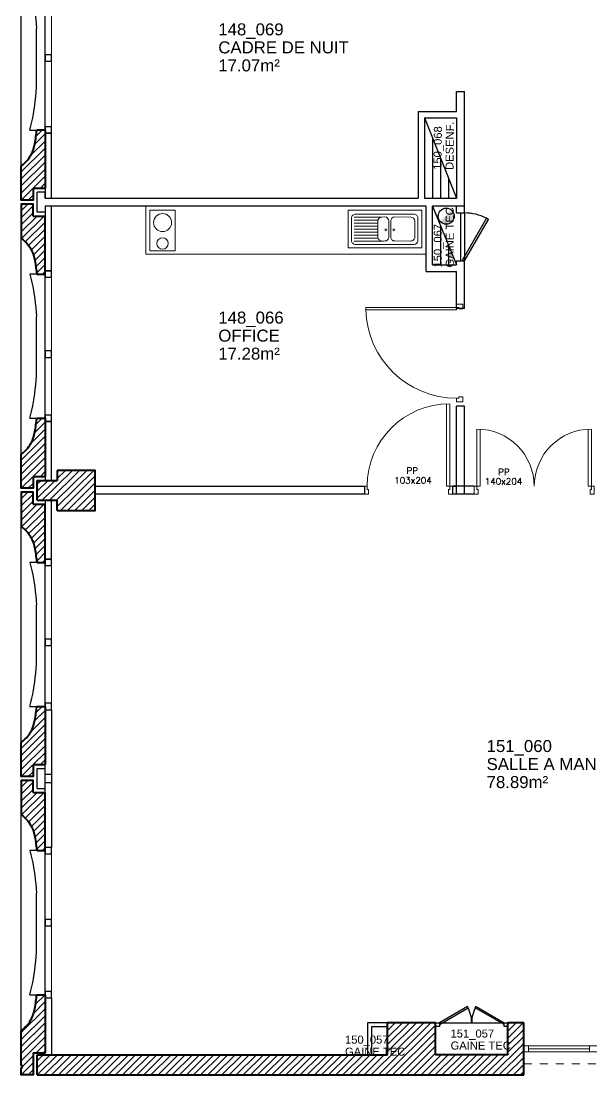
# Model space of a CAD drawing. Header units: millimetres. Extents: x -11 to 211, y -5 to 120.
# Drawn here: x 145.07 to 152.2, y 56.4 to 69.61 of the extents above; entities that cross this region are included whole.
import ezdxf
from ezdxf.enums import TextEntityAlignment as Align

# ---------------------------------------------------------------- set-up
doc = ezdxf.new("R2010")
doc.units = ezdxf.units.MM
doc.header["$LTSCALE"] = 0.1
doc.header["$MEASUREMENT"] = 0
doc.linetypes.add('CACHÉ', pattern=[0.25, 0.125, -0.125])
doc.linetypes.add('CONTINU', pattern=[0])
doc.layers.get('0').update_dxf_attribs({"linetype": 'CONTINUOUS'})
for name, color, linetype in [('150 Chute Eaux Usées -Eaux Vannes', 7, 'CONTINUOUS'), ('A_AGENC', 204, 'CONTINUOUS'), ('A_Etiqu_Gaine', 8, 'CONTINUOUS'), ('A_Etiqu_Gaine_ancien', 8, 'CONTINUOUS'), ('A_Etiqu_Gaine_code', 8, 'CONTINUOUS'), ('A_Etiqu_Local', 8, 'CONTINUOUS'), ('A_HACH_STRUC', 7, 'CONTINUOUS'), ('A_MUR_CLOIS', 7, 'CONTINU'), ('A_MURS_ALÈG', 7, 'CONTINU'), ('A_MURS_CLOI', 7, 'CONTINUOUS')]:
    doc.layers.add(name, color=color, linetype=linetype)
for name, color, linetype, lineweight in [('A_CHASS', 4, 'CONTINU', 0), ('A_MURS_STRU', 7, 'CONTINU', 40), ('A_PORTE', 8, 'CONTINU', 0), ('A_SANI', 5, 'CONTINU', 0)]:
    doc.layers.add(name, color=color, linetype=linetype, lineweight=lineweight)
doc.styles.add('Attribut', font='arial.ttf')
doc.styles.add('ROMANS8', font='romans8', dxfattribs={"height": 10})

# ---------------------------------------------------------------- blocks, each defined once
blk = doc.blocks.new('A_Etiqu_Local')
at = {"style": 'Attribut', "flags": 1}
for tag, p in [('CODE_HOPITAL', (-0.446, 1.632)), ('CODE_SITE', (-0.446, 1.407)), ('CODE_BATIMENT', (-0.446, 1.182)), ('CODE_SECTEUR', (-0.446, 0.957)), ('CODE_ETAGE', (-0.446, 0.732)), ('NOM_NORMALISE', (-0.446, -0.843)), ('SECTEUR_ACTIVITE', (-0.446, -1.068)), ('SOUS_SECTEUR_ACTIVITE', (-0.446, -1.293)), ('VOLUME', (-0.446, -1.518)), ('SERVICE', (-0.446, -1.743)), ('CODE_UG', (-0.446, -1.968)), ('CODE_UA', (-0.446, -2.193)), ('CODE_POLE', (-0.446, -2.418)), ('OCCUPANT_EXTERNE', (-0.446, -2.643)), ('DISPONIBILITE', (-0.446, -2.868)), ('ACCES_HANDICAPES', (-0.446, -3.093)), ('NATURE_SOL', (-0.446, -3.318)), ('RISQUE_LABORATOIRE', (-0.446, -3.543)), ('AMIANTE', (-0.446, -3.768))]:
    blk.add_attdef(tag, p, '', height=0.15, dxfattribs=at)
at = {"layer": 'A_Etiqu_Local', "style": 'Attribut'}
for tag, p in [('CODE_PIECE', (-0.446, 0.282)), ('NOM_USAGE', (-0.446, 0.057)), ('SURFACE', (-0.446, -0.168))]:
    blk.add_attdef(tag, p, '', height=0.15, dxfattribs=at)
blk = doc.blocks.new('A_Etiqu_Gaine')
at = {"style": 'Attribut', "flags": 1}
for tag, p in [('CODE_HOPITAL', (-0.432, 0.865)), ('CODE_SITE', (-0.432, 0.715)), ('CODE_BATIMENT', (-0.432, 0.565)), ('CODE_SECTEUR', (-0.432, 0.415)), ('CODE_ETAGE', (-0.432, 0.265)), ('NOM_NORMALISE', (-0.432, -0.335)), ('SECTEUR_ACTIVITE', (-0.432, -0.485)), ('SOUS_SECTEUR_ACTIVITE', (-0.432, -0.635)), ('SURFACE', (-0.432, -0.785)), ('CODE_UG', (-0.432, -0.935)), ('CODE_POLE', (-0.432, -1.085)), ('AMIANTE', (-0.432, -1.235))]:
    blk.add_attdef(tag, p, '', height=0.1, dxfattribs=at)
at = {"layer": 'A_Etiqu_Gaine', "style": 'Attribut'}
blk.add_attdef('NOM_USAGE', (-0.432, -0.185), '', height=0.1, dxfattribs=at)
at = {"layer": 'A_Etiqu_Gaine_ancien', "style": 'Attribut'}
blk.add_attdef('CODE_PIECE_ANCIEN', (-0.432, 0.115), '', height=0.1, dxfattribs=at)
at = {"layer": 'A_Etiqu_Gaine_code', "style": 'Attribut'}
blk.add_attdef('CODE_PIECE', (-0.432, -0.035), '', height=0.1, dxfattribs=at)
blk = doc.blocks.new('P140bt10')
for p, q in [((0.035, 0.815), (0.035, 0.1)), ((0.075, 0.814), (0.075, 0.1)), ((1.425, 0.814), (1.425, 0.1)), ((1.465, 0.815), (1.465, 0.1)), ((0, 0.1), (0, 0)), ((0, 0.1), (0.035, 0.1)), ((0, 0), (0.05, 0)), ((0.035, 0.1), (0.075, 0.1)), ((0.035, 0.1), (0.035, 0.06)), ((0.035, 0.06), (0.05, 0.06)), ((0.05, 0.06), (0.05, 0)), ((1.465, 0.1), (1.425, 0.1)), ((1.465, 0.06), (1.45, 0.06)), ((1.45, 0.06), (1.45, 0)), ((1.5, 0), (1.45, 0)), ((1.465, 0.1), (1.465, 0.06)), ((1.5, 0.1), (1.465, 0.1)), ((1.5, 0.1), (1.5, 0))]:
    blk.add_line(p, q)
for centre, start, end in [((0.035, 0.1), 0, 90), ((1.465, 0.1), 90, 180)]:
    blk.add_arc(centre, 0.715, start, end)
at = {"style": 'ROMANS8'}
for tag, p in [('DEF', (0.372, 0.239)), ('DIM', (0.367, 0.122))]:
    blk.add_attdef(tag, text='', height=0.08, dxfattribs=at).set_placement(p, align=Align.CENTER)
blk = doc.blocks.new('BATI-10')
for p, q in [((0, 0.1), (0, 0)), ((0, 0.1), (0.035, 0.1)), ((0, 0), (0.05, 0)), ((0.035, 0.1), (0.035, 0.06)), ((0.035, 0.06), (0.05, 0.06)), ((0.05, 0.06), (0.05, 0))]:
    blk.add_line(p, q)
blk = doc.blocks.new('P100bt10')
for p, q in [((0.035, 1.13), (0.035, 0.1)), ((0.075, 1.129), (0.075, 0.1)), ((0.035, 0.1), (0.075, 0.1))]:
    blk.add_line(p, q)
blk.add_arc((0.035, 0.1), 1.03, 0, 90)
blk.add_blockref('BATI-10', (0, 0))
at = {"xscale": -1}
blk.add_blockref('BATI-10', (1.1, 0), dxfattribs=at)
at = {"style": 'ROMANS8'}
for tag, p in [('DEF', (0.502, 0.256)), ('DIM', (0.493, 0.134))]:
    blk.add_attdef(tag, text='', height=0.08, dxfattribs=at).set_placement(p, align=Align.CENTER)

msp = doc.modelspace()

# ---------------------------------------------------------------- hatches: boundary and pattern name
at = {"layer": '150 Chute Eaux Usées -Eaux Vannes', "linetype": 'Continuous'}
msp.add_hatch(color=8, dxfattribs=at).paths.add_polyline_path([(150.311, 67.101, 0.673684), (150.482, 67.171, 0.229561), (150.444, 67.25)])
at = {"layer": 'A_HACH_STRUC'}
h = msp.add_hatch(dxfattribs=at)
h.set_pattern_fill('ANSI31', color=8, scale=0.5, angle=359.7696, style=0)
h.set_pattern_definition([(44.7696, (145.07485, 67.371547), (-0.044016, 0.0443715), [])])
h.paths.add_polyline_path([(145.375, 68.247), (145.272, 68.247), (145.27, 68.237), (145.268, 68.223), (145.265, 68.206), (145.263, 68.186), (145.259, 68.165), (145.256, 68.143), (145.252, 68.12), (145.249, 68.097), (145.245, 68.076), (145.241, 68.055), (145.238, 68.046), (145.236, 68.037), (145.234, 68.028), (145.232, 68.02), (145.229, 68.012), (145.227, 68.005), (145.224, 67.997), (145.222, 67.99), (145.219, 67.982), (145.216, 67.975), (145.209, 67.96), (145.202, 67.944), (145.193, 67.927), (145.183, 67.91), (145.171, 67.893), (145.157, 67.875), (145.14, 67.856), (145.121, 67.837), (145.1, 67.817), (145.075, 67.797), (145.075, 67.372), (145.225, 67.372), (145.225, 67.521), (145.375, 67.521)])
h = msp.add_hatch(dxfattribs=at)
h.set_pattern_fill('ANSI31', color=8, scale=0.5, angle=359.7696, style=0)
h.set_pattern_definition([(44.7696, (145.07485, 66.446544), (-0.044016, 0.0443715), [])])
h.paths.add_polyline_path([(145.375, 67.172), (145.225, 67.172), (145.225, 67.322), (145.075, 67.322), (145.075, 66.897), (145.1, 66.876), (145.121, 66.856), (145.14, 66.837), (145.157, 66.819), (145.171, 66.8), (145.183, 66.783), (145.193, 66.766), (145.202, 66.75), (145.209, 66.734), (145.216, 66.718), (145.219, 66.711), (145.222, 66.703), (145.224, 66.696), (145.227, 66.688), (145.229, 66.681), (145.232, 66.673), (145.234, 66.665), (145.236, 66.656), (145.238, 66.647), (145.241, 66.638), (145.245, 66.618), (145.249, 66.596), (145.252, 66.573), (145.256, 66.55), (145.259, 66.528), (145.263, 66.507), (145.265, 66.487), (145.268, 66.47), (145.27, 66.456), (145.272, 66.447), (145.375, 66.447), (145.375, 66.487)])
h = msp.add_hatch(dxfattribs=at)
h.set_pattern_fill('ANSI31', color=8, scale=0.5, angle=359.7696, style=0)
h.set_pattern_definition([(44.7696, (145.07485, 63.771564), (-0.044016, 0.0443715), [])])
h.paths.add_polyline_path([(145.375, 64.647), (145.272, 64.647), (145.27, 64.637), (145.268, 64.623), (145.265, 64.606), (145.263, 64.586), (145.259, 64.565), (145.256, 64.543), (145.252, 64.52), (145.249, 64.497), (145.245, 64.476), (145.241, 64.455), (145.238, 64.446), (145.236, 64.437), (145.234, 64.429), (145.232, 64.42), (145.229, 64.412), (145.227, 64.405), (145.224, 64.397), (145.222, 64.39), (145.219, 64.382), (145.216, 64.375), (145.209, 64.36), (145.202, 64.344), (145.193, 64.327), (145.183, 64.31), (145.171, 64.293), (145.157, 64.275), (145.14, 64.256), (145.121, 64.237), (145.1, 64.217), (145.075, 64.197), (145.075, 63.772), (145.225, 63.772), (145.225, 63.921), (145.375, 63.921)])
h = msp.add_hatch(dxfattribs=at)
h.set_pattern_fill('ANSI31', color=8, scale=0.5, angle=359.76959, style=0)
h.paths.add_polyline_path([(159.6, 52.821), (159.6, 52.996), (160.1, 52.996), (160.1, 52.496), (159.6, 52.496)])
edge = h.paths.add_edge_path()
edge.add_line((146, 63.796), (146, 63.996))
edge.add_line((146, 63.996), (145.525, 63.996))
edge.add_line((145.525, 63.496), (146, 63.496))
edge.add_line((146, 63.496), (146, 63.796))
edge.add_line((145.525, 63.996), (145.525, 63.871))
edge.add_line((145.275, 63.871), (145.525, 63.871))
edge.add_line((145.275, 63.622), (145.275, 63.871))
edge.add_line((145.275, 63.622), (145.525, 63.622))
edge.add_line((145.525, 63.496), (145.525, 63.622))
h = msp.add_hatch(dxfattribs=at)
h.set_pattern_fill('ANSI31', color=8, scale=0.5, angle=359.7696, style=0)
h.set_pattern_definition([(44.7696, (145.07485, 62.846546), (-0.044016, 0.0443715), [])])
h.paths.add_polyline_path([(145.375, 63.572), (145.225, 63.572), (145.225, 63.722), (145.075, 63.722), (145.075, 63.297), (145.1, 63.276), (145.121, 63.256), (145.14, 63.237), (145.157, 63.219), (145.171, 63.2), (145.183, 63.183), (145.193, 63.166), (145.202, 63.15), (145.209, 63.134), (145.216, 63.118), (145.219, 63.111), (145.222, 63.103), (145.224, 63.096), (145.227, 63.088), (145.229, 63.081), (145.232, 63.073), (145.234, 63.065), (145.236, 63.056), (145.238, 63.047), (145.241, 63.038), (145.245, 63.018), (145.249, 62.996), (145.252, 62.973), (145.256, 62.95), (145.259, 62.928), (145.263, 62.907), (145.265, 62.887), (145.268, 62.87), (145.27, 62.856), (145.272, 62.847), (145.375, 62.847), (145.375, 62.887)])
h = msp.add_hatch(dxfattribs=at)
h.set_pattern_fill('ANSI31', color=8, scale=0.5, angle=359.7696, style=0)
h.set_pattern_definition([(44.7696, (145.07485, 60.17155), (-0.044016, 0.0443715), [])])
h.paths.add_polyline_path([(145.375, 61.007), (145.375, 61.047), (145.272, 61.047), (145.27, 61.037), (145.268, 61.023), (145.265, 61.006), (145.263, 60.986), (145.259, 60.965), (145.256, 60.943), (145.252, 60.92), (145.249, 60.897), (145.245, 60.876), (145.241, 60.855), (145.238, 60.846), (145.236, 60.837), (145.234, 60.829), (145.232, 60.82), (145.229, 60.812), (145.227, 60.805), (145.224, 60.797), (145.222, 60.79), (145.219, 60.782), (145.216, 60.775), (145.209, 60.76), (145.202, 60.744), (145.193, 60.727), (145.183, 60.71), (145.171, 60.693), (145.157, 60.675), (145.14, 60.656), (145.121, 60.637), (145.1, 60.617), (145.075, 60.597), (145.075, 60.172), (145.225, 60.172), (145.225, 60.321), (145.375, 60.321)])
h = msp.add_hatch(dxfattribs=at)
h.set_pattern_fill('ANSI31', color=8, scale=0.5, angle=359.7696, style=0)
h.set_pattern_definition([(44.7696, (145.07485, 59.246544), (-0.044016, 0.0443715), [])])
h.paths.add_polyline_path([(145.375, 59.972), (145.225, 59.972), (145.225, 60.122), (145.075, 60.122), (145.075, 59.697), (145.1, 59.676), (145.121, 59.656), (145.14, 59.637), (145.157, 59.619), (145.171, 59.6), (145.183, 59.583), (145.193, 59.566), (145.202, 59.55), (145.209, 59.534), (145.216, 59.518), (145.219, 59.511), (145.222, 59.503), (145.224, 59.496), (145.227, 59.488), (145.229, 59.481), (145.232, 59.473), (145.234, 59.465), (145.236, 59.456), (145.238, 59.447), (145.241, 59.438), (145.245, 59.418), (145.249, 59.396), (145.252, 59.373), (145.256, 59.35), (145.259, 59.328), (145.263, 59.307), (145.265, 59.287), (145.268, 59.27), (145.27, 59.256), (145.272, 59.247), (145.375, 59.247), (145.375, 59.287)])
h = msp.add_hatch(dxfattribs=at)
h.set_pattern_fill('ANSI31', color=8, scale=0.5, angle=359.7696, style=0)
h.set_pattern_definition([(44.7696, (145.07485, 56.446555), (-0.044016, 0.0443715), [])])
h.paths.add_polyline_path([(145.375, 57.447), (145.272, 57.447), (145.27, 57.437), (145.268, 57.423), (145.265, 57.406), (145.263, 57.386), (145.259, 57.365), (145.256, 57.343), (145.252, 57.32), (145.249, 57.297), (145.245, 57.276), (145.241, 57.255), (145.238, 57.246), (145.236, 57.237), (145.234, 57.229), (145.232, 57.22), (145.229, 57.212), (145.227, 57.205), (145.224, 57.197), (145.222, 57.19), (145.219, 57.182), (145.216, 57.175), (145.209, 57.16), (145.202, 57.144), (145.193, 57.127), (145.183, 57.11), (145.171, 57.093), (145.157, 57.075), (145.14, 57.056), (145.121, 57.037), (145.1, 57.017), (145.075, 56.997), (145.075, 56.997), (145.075, 56.562, -1), (145.075, 56.532), (145.075, 56.447), (145.225, 56.447), (145.225, 56.721), (145.375, 56.721)])
h = msp.add_hatch(dxfattribs=at)
h.set_pattern_fill('ANSI31', color=8, scale=0.5, angle=359.7696, style=0)
h.set_pattern_definition([(44.7696, (145.27492, 56.44618), (-0.0440161, 0.04437154), [])])
h.paths.add_polyline_path([(151.35, 57.096), (151.15, 57.096), (151.15, 56.696), (150.25, 56.696), (150.25, 57.05), (150.25, 57.05), (150.25, 57.096), (149.65, 57.096), (149.65, 56.696), (145.455, 56.696), (145.455, 56.696), (145.375, 56.696), (145.275, 56.696), (145.275, 56.446), (151.35, 56.446)])
h.paths.add_polyline_path([(149.092, 56.659), (149.896, 56.659), (149.896, 56.814), (149.092, 56.814)], flags=24)
h.paths.add_polyline_path([(149.086, 56.777), (149.693, 56.777), (149.693, 56.969), (149.086, 56.969)], flags=25)
h.paths.add_polyline_path([(150.41, 56.734), (151.214, 56.734), (151.214, 56.889), (150.41, 56.889)], flags=25)

# ---------------------------------------------------------------- linework, layer by layer
at = {"layer": '150 Chute Eaux Usées -Eaux Vannes', "color": 8, "linetype": 'Continuous'}
msp.add_circle((150.382, 67.171), 0.1, dxfattribs=at)
at = {"layer": 'A_AGENC', "color": 8, "linetype": 'Continuous'}
for p, q in [((150.56, 67.211), (150.56, 66.611)), ((150.61, 67.211), (150.61, 66.611))]:
    msp.add_line(p, q, dxfattribs=at)
for points in [[(150.61, 66.611), (150.91, 67.131), (150.884, 67.146), (150.584, 66.626)], [(150.305, 57.081), (150.654, 57.283), (150.646, 57.298), (150.296, 57.096)], [(151.095, 57.081), (150.745, 57.283), (150.754, 57.298), (151.104, 57.096)]]:
    msp.add_lwpolyline(points, close=True, dxfattribs=at)
for points in [[(150.296, 57.096), (150.296, 57.05), (150.25, 57.05), (150.25, 57.096), (151.15, 57.096)], [(151.15, 57.096), (151.15, 57.05), (151.104, 57.05), (151.104, 57.096)]]:
    msp.add_lwpolyline(points, dxfattribs=at)
for centre, radius, start, end in [((150.61, 66.611), 0.6, 62.8658, 90), ((150.296, 57.096), 0.404, 0, 30), ((151.104, 57.096), 0.404, 150, 180)]:
    msp.add_arc(centre, radius, start, end, dxfattribs=at)
at = {"layer": 'A_CHASS', "color": 8, "linetype": 'Continuous'}
for p, q in [((145.375, 70.007), (145.375, 68.287)), ((145.455, 68.287), (145.455, 70.007)), ((145.275, 68.247), (145.375, 68.247)), ((145.275, 66.447), (145.375, 66.447)), ((145.375, 65.407), (145.375, 64.687)), ((145.455, 64.687), (145.455, 65.407)), ((145.375, 61.807), (145.375, 61.087)), ((145.455, 61.087), (145.455, 61.807)), ((145.375, 59.207), (145.375, 57.487)), ((145.455, 57.487), (145.455, 59.207)), ((151.35, 56.809), (158.29, 56.809)), ((151.35, 56.734), (158.29, 56.734)), ((151.41, 56.771), (152.17, 56.771))]:
    msp.add_line(p, q, dxfattribs=at)
at = {"layer": 'A_CHASS', "color": 8}
for p, q in [((145.375, 65.487), (145.375, 66.407)), ((145.455, 65.487), (145.455, 66.407)), ((145.375, 61.887), (145.375, 62.807)), ((145.455, 61.887), (145.455, 62.807))]:
    msp.add_line(p, q, dxfattribs=at)
at = {"layer": 'A_CHASS', "color": 8, "linetype": 'CACHÉ'}
msp.add_line((151.35, 56.584), (158.35, 56.584), dxfattribs=at)
at = {"layer": 'A_CHASS', "color": 8, "linetype": 'Continuous'}
for points in [[(151.35, 56.809), (151.35, 56.734)], [(151.41, 56.734), (151.41, 56.809)], [(152.17, 56.809), (152.17, 56.734)]]:
    msp.add_lwpolyline(points, dxfattribs=at)
at = {"layer": 'A_MUR_CLOIS', "color": 8, "linetype": 'Continuous'}
for p, q in [((150.51, 68.477), (150.51, 68.727)), ((150.51, 68.727), (150.61, 68.727)), ((150.61, 67.211), (150.61, 68.727)), ((150.03, 68.477), (150.51, 68.477)), ((150.03, 68.477), (150.03, 67.397)), ((150.11, 68.397), (150.51, 67.397)), ((150.11, 68.397), (150.51, 68.397)), ((150.11, 68.397), (150.11, 67.397)), ((150.21, 68.147), (150.21, 67.397)), ((150.31, 67.897), (150.31, 67.397)), ((150.41, 67.647), (150.41, 67.397)), ((145.275, 67.222), (145.275, 67.471)), ((145.375, 67.471), (145.275, 67.471)), ((145.375, 67.397), (145.375, 67.471)), ((145.375, 67.397), (150.03, 67.397)), ((150.11, 67.397), (150.51, 67.397)), ((150.13, 67.297), (145.375, 67.297)), ((145.375, 67.297), (145.375, 67.222)), ((150.13, 66.481), (150.13, 67.297)), ((150.21, 67.297), (150.51, 66.561)), ((150.61, 67.297), (150.21, 67.297)), ((150.21, 66.561), (150.21, 67.297)), ((150.51, 67.211), (150.51, 67.297)), ((145.375, 67.222), (145.275, 67.222)), ((150.51, 67.211), (150.61, 67.211)), ((150.31, 67.051), (150.31, 66.561)), ((150.41, 66.811), (150.41, 66.561)), ((150.51, 66.611), (150.61, 66.611)), ((150.51, 66.561), (150.51, 66.611)), ((150.61, 66.016), (150.61, 66.611)), ((150.13, 66.481), (150.51, 66.481)), ((150.21, 66.561), (150.51, 66.561)), ((150.51, 66.016), (150.51, 66.481)), ((150.61, 66.016), (150.51, 66.016)), ((150.51, 63.697), (150.51, 64.797)), ((150.61, 64.797), (150.51, 64.797)), ((150.61, 63.697), (150.61, 64.797)), ((146, 63.797), (149.36, 63.797)), ((149.36, 63.697), (146, 63.697)), ((149.36, 63.797), (149.36, 63.697)), ((150.46, 63.797), (150.51, 63.797)), ((150.46, 63.797), (150.46, 63.697)), ((150.73, 63.797), (150.46, 63.797)), ((150.73, 63.697), (150.46, 63.697)), ((149.4, 57.096), (149.4, 56.696)), ((149.65, 57.096), (149.4, 57.096)), ((149.45, 57.046), (149.45, 56.696)), ((149.65, 57.046), (149.45, 57.046))]:
    msp.add_line(p, q, dxfattribs=at)
at = {"layer": 'A_MUR_CLOIS', "color": 8}
for p, q in [((145.375, 59.287), (145.375, 61.007)), ((145.275, 60.271), (145.375, 60.271)), ((145.275, 60.022), (145.275, 60.271)), ((145.275, 60.022), (145.375, 60.022))]:
    msp.add_line(p, q, dxfattribs=at)
at = {"layer": 'A_MUR_CLOIS', "color": 8, "linetype": 'Continuous'}
for points in [[(145.375, 69.107), (145.455, 69.107), (145.455, 69.187), (145.375, 69.187)], [(145.375, 68.207), (145.455, 68.207), (145.455, 68.287), (145.375, 68.287)], [(145.375, 65.407), (145.455, 65.407), (145.455, 65.487), (145.375, 65.487)], [(145.375, 64.607), (145.455, 64.607), (145.455, 64.687), (145.375, 64.687)], [(145.375, 62.807), (145.455, 62.807), (145.455, 62.887), (145.375, 62.887)], [(145.375, 61.807), (145.455, 61.807), (145.455, 61.887), (145.375, 61.887)], [(145.375, 61.007), (145.455, 61.007), (145.455, 61.087), (145.375, 61.087)], [(145.375, 59.207), (145.455, 59.207), (145.455, 59.287), (145.375, 59.287)], [(145.375, 58.307), (145.455, 58.307), (145.455, 58.387), (145.375, 58.387)], [(145.375, 57.407), (145.455, 57.407), (145.455, 57.487), (145.375, 57.487)]]:
    msp.add_lwpolyline(points, close=True, dxfattribs=at)
msp.add_lwpolyline([(150.51, 68.397), (150.51, 67.397)], dxfattribs=at)
at = {"layer": 'A_MUR_CLOIS', "color": 8}
for points in [[(145.375, 67.397), (145.455, 67.397), (145.455, 68.207), (145.375, 68.207)], [(145.375, 66.407), (145.455, 66.407), (145.455, 66.487), (145.375, 66.487)]]:
    msp.add_lwpolyline(points, close=True, dxfattribs=at)
for points in [[(145.455, 61.007), (145.455, 59.287), (145.375, 59.287)], [(145.375, 61.007), (145.455, 61.007)], [(145.455, 60.197), (145.375, 60.197)], [(145.375, 60.097), (145.455, 60.097)]]:
    msp.add_lwpolyline(points, dxfattribs=at)
at = {"layer": 'A_MURS_ALÈG', "color": 8, "ltscale": 200}
for p, q in [((145.075, 67.797), (145.075, 70.497)), ((145.268, 68.777), (145.268, 69.516)), ((145.075, 64.197), (145.075, 66.897)), ((145.268, 65.177), (145.268, 65.916)), ((145.075, 60.597), (145.075, 63.297)), ((145.268, 61.577), (145.268, 62.316)), ((145.075, 56.997), (145.075, 59.697)), ((145.268, 57.977), (145.268, 58.716))]:
    msp.add_line(p, q, dxfattribs=at)
for points in [[(145.185, 70.047), (145.197, 69.995), (145.209, 69.944), (145.219, 69.893), (145.228, 69.842), (145.237, 69.79), (145.245, 69.737), (145.251, 69.684), (145.258, 69.629), (145.263, 69.573), (145.268, 69.516)], [(145.185, 68.247), (145.375, 68.247), (145.375, 70.047), (145.185, 70.047)], [(145.185, 68.247), (145.197, 68.298), (145.209, 68.349), (145.219, 68.4), (145.228, 68.451), (145.237, 68.503), (145.245, 68.556), (145.251, 68.609), (145.258, 68.664), (145.263, 68.72), (145.268, 68.777)], [(145.185, 66.447), (145.197, 66.395), (145.209, 66.344), (145.219, 66.293), (145.228, 66.242), (145.237, 66.19), (145.245, 66.137), (145.251, 66.084), (145.258, 66.029), (145.263, 65.973), (145.268, 65.916)], [(145.185, 64.647), (145.375, 64.647), (145.375, 66.447), (145.185, 66.447)], [(145.185, 64.647), (145.197, 64.698), (145.209, 64.749), (145.219, 64.8), (145.228, 64.851), (145.237, 64.903), (145.245, 64.956), (145.251, 65.009), (145.258, 65.064), (145.263, 65.12), (145.268, 65.177)], [(145.185, 62.847), (145.197, 62.795), (145.209, 62.744), (145.219, 62.693), (145.228, 62.642), (145.237, 62.59), (145.245, 62.537), (145.251, 62.484), (145.258, 62.429), (145.263, 62.373), (145.268, 62.316)], [(145.185, 61.047), (145.375, 61.047), (145.375, 62.847), (145.185, 62.847)], [(145.185, 61.047), (145.197, 61.098), (145.209, 61.149), (145.219, 61.2), (145.228, 61.251), (145.237, 61.303), (145.245, 61.356), (145.251, 61.409), (145.258, 61.464), (145.263, 61.52), (145.268, 61.577)], [(145.185, 59.247), (145.197, 59.195), (145.209, 59.144), (145.219, 59.093), (145.228, 59.042), (145.237, 58.99), (145.245, 58.937), (145.251, 58.884), (145.258, 58.829), (145.263, 58.773), (145.268, 58.716)], [(145.185, 57.447), (145.375, 57.447), (145.375, 59.247), (145.185, 59.247)], [(145.185, 57.447), (145.197, 57.498), (145.209, 57.549), (145.219, 57.6), (145.228, 57.651), (145.237, 57.703), (145.245, 57.756), (145.251, 57.809), (145.258, 57.864), (145.263, 57.92), (145.268, 57.977)]]:
    msp.add_lwpolyline(points, dxfattribs=at)
at = {"layer": 'A_MURS_CLOI', "color": 8}
for points in [[(145.375, 66.487), (145.455, 66.487), (145.455, 67.297), (145.375, 67.297)], [(145.375, 63.871), (145.455, 63.871), (145.455, 64.607), (145.375, 64.607)], [(145.375, 62.887), (145.455, 62.887), (145.455, 63.622), (145.375, 63.622)], [(145.375, 56.696), (145.375, 57.407), (145.455, 57.407), (145.455, 56.696)]]:
    msp.add_lwpolyline(points, close=True, dxfattribs=at)
at = {"layer": 'A_MURS_STRU', "color": 8}
for p, q in [((145.375, 68.247), (145.272, 68.247)), ((145.272, 66.446), (145.375, 66.446)), ((145.375, 57.447), (145.375, 56.721))]:
    msp.add_line(p, q, dxfattribs=at)
at = {"layer": 'A_MURS_STRU', "color": 8, "linetype": 'Continuous'}
for p, q in [((145.375, 68.247), (145.375, 67.521)), ((145.225, 67.521), (145.375, 67.521)), ((145.225, 67.172), (145.375, 67.172)), ((145.375, 66.447), (145.375, 67.172)), ((145.272, 64.647), (145.375, 64.647)), ((145.375, 64.647), (145.375, 63.921)), ((145.525, 63.996), (145.525, 63.871)), ((145.225, 63.921), (145.375, 63.921)), ((145.275, 63.622), (145.275, 63.871)), ((145.275, 63.871), (145.525, 63.871)), ((145.225, 63.572), (145.375, 63.572)), ((145.275, 63.622), (145.525, 63.622)), ((145.375, 62.847), (145.375, 63.572)), ((145.525, 63.496), (145.525, 63.622)), ((145.275, 62.847), (145.375, 62.847)), ((145.272, 61.047), (145.375, 61.047)), ((145.375, 61.047), (145.375, 60.321)), ((145.225, 60.321), (145.375, 60.321)), ((145.225, 59.972), (145.375, 59.972)), ((145.375, 59.247), (145.375, 59.972)), ((145.275, 59.247), (145.375, 59.247)), ((145.272, 57.447), (145.375, 57.447)), ((145.375, 57.447), (145.375, 56.721)), ((149.65, 56.696), (149.65, 57.096)), ((150.25, 57.096), (149.65, 57.096)), ((150.25, 56.696), (150.25, 57.096)), ((151.35, 57.096), (151.15, 57.096)), ((151.15, 56.696), (151.15, 57.096)), ((151.35, 56.446), (151.35, 57.096)), ((145.225, 56.721), (145.375, 56.721)), ((145.275, 56.696), (149.65, 56.696)), ((145.275, 56.446), (145.275, 56.696)), ((151.15, 56.696), (150.25, 56.696)), ((145.275, 56.446), (151.35, 56.446))]:
    msp.add_line(p, q, dxfattribs=at)
for points in [[(145.075, 67.797), (145.1, 67.817), (145.121, 67.837), (145.14, 67.856), (145.157, 67.875), (145.171, 67.893), (145.183, 67.91), (145.193, 67.927), (145.202, 67.944), (145.209, 67.96), (145.216, 67.975), (145.216, 67.975), (145.219, 67.982), (145.222, 67.99), (145.224, 67.997), (145.227, 68.005), (145.229, 68.012), (145.232, 68.02), (145.234, 68.028), (145.236, 68.037), (145.238, 68.046), (145.241, 68.055), (145.241, 68.055), (145.245, 68.076), (145.249, 68.097), (145.252, 68.12), (145.256, 68.143), (145.259, 68.165), (145.263, 68.186), (145.265, 68.206), (145.268, 68.223), (145.27, 68.237), (145.272, 68.247)], [(145.225, 67.521), (145.225, 67.372), (145.075, 67.372), (145.075, 67.797)], [(145.225, 67.172), (145.225, 67.322), (145.075, 67.322), (145.075, 66.897)], [(145.075, 66.897), (145.1, 66.876), (145.121, 66.856), (145.14, 66.837), (145.157, 66.819), (145.171, 66.8), (145.183, 66.783), (145.193, 66.766), (145.202, 66.75), (145.209, 66.734), (145.216, 66.718), (145.216, 66.718), (145.219, 66.711), (145.222, 66.703), (145.224, 66.696), (145.227, 66.688), (145.229, 66.681), (145.232, 66.673), (145.234, 66.665), (145.236, 66.656), (145.238, 66.647), (145.241, 66.638), (145.241, 66.638), (145.245, 66.618), (145.249, 66.596), (145.252, 66.573), (145.256, 66.55), (145.259, 66.528), (145.263, 66.507), (145.265, 66.487), (145.268, 66.47), (145.27, 66.456), (145.272, 66.446)], [(145.075, 64.197), (145.1, 64.217), (145.121, 64.237), (145.14, 64.256), (145.157, 64.275), (145.171, 64.293), (145.183, 64.31), (145.193, 64.327), (145.202, 64.344), (145.209, 64.36), (145.216, 64.375), (145.216, 64.375), (145.219, 64.382), (145.222, 64.39), (145.224, 64.397), (145.227, 64.405), (145.229, 64.412), (145.232, 64.42), (145.234, 64.429), (145.236, 64.437), (145.238, 64.446), (145.241, 64.455), (145.241, 64.455), (145.245, 64.476), (145.249, 64.497), (145.252, 64.52), (145.256, 64.543), (145.259, 64.565), (145.263, 64.586), (145.265, 64.606), (145.268, 64.623), (145.27, 64.637), (145.272, 64.647)], [(145.225, 63.921), (145.225, 63.772), (145.075, 63.772), (145.075, 64.197)], [(146, 63.796), (146, 63.996), (145.525, 63.996)], [(145.225, 63.572), (145.225, 63.722), (145.075, 63.722), (145.075, 63.297)], [(145.525, 63.496), (146, 63.496), (146, 63.796)], [(145.075, 63.297), (145.1, 63.276), (145.121, 63.256), (145.14, 63.237), (145.157, 63.219), (145.171, 63.2), (145.183, 63.183), (145.193, 63.166), (145.202, 63.15), (145.209, 63.134), (145.216, 63.118), (145.216, 63.118), (145.219, 63.111), (145.222, 63.103), (145.224, 63.096), (145.227, 63.088), (145.229, 63.081), (145.232, 63.073), (145.234, 63.065), (145.236, 63.056), (145.238, 63.047), (145.241, 63.038), (145.241, 63.038), (145.245, 63.018), (145.249, 62.996), (145.252, 62.973), (145.256, 62.95), (145.259, 62.928), (145.263, 62.907), (145.265, 62.887), (145.268, 62.87), (145.27, 62.856), (145.272, 62.846)], [(145.075, 60.597), (145.1, 60.617), (145.121, 60.637), (145.14, 60.656), (145.157, 60.675), (145.171, 60.693), (145.183, 60.71), (145.193, 60.727), (145.202, 60.744), (145.209, 60.76), (145.216, 60.775), (145.216, 60.775), (145.219, 60.782), (145.222, 60.79), (145.224, 60.797), (145.227, 60.805), (145.229, 60.812), (145.232, 60.82), (145.234, 60.829), (145.236, 60.837), (145.238, 60.846), (145.241, 60.855), (145.241, 60.855), (145.245, 60.876), (145.249, 60.897), (145.252, 60.92), (145.256, 60.943), (145.259, 60.965), (145.263, 60.986), (145.265, 61.006), (145.268, 61.023), (145.27, 61.037), (145.272, 61.047)], [(145.225, 60.321), (145.225, 60.172), (145.075, 60.172), (145.075, 60.597)], [(145.225, 59.972), (145.225, 60.122), (145.075, 60.122), (145.075, 59.697)], [(145.075, 59.697), (145.1, 59.676), (145.121, 59.656), (145.14, 59.637), (145.157, 59.619), (145.171, 59.6), (145.183, 59.583), (145.193, 59.566), (145.202, 59.55), (145.209, 59.534), (145.216, 59.518), (145.216, 59.518), (145.219, 59.511), (145.222, 59.503), (145.224, 59.496), (145.227, 59.488), (145.229, 59.481), (145.232, 59.473), (145.234, 59.465), (145.236, 59.456), (145.238, 59.447), (145.241, 59.438), (145.241, 59.438), (145.245, 59.418), (145.249, 59.396), (145.252, 59.373), (145.256, 59.35), (145.259, 59.328), (145.263, 59.307), (145.265, 59.287), (145.268, 59.27), (145.27, 59.256), (145.272, 59.246)], [(145.075, 56.997), (145.1, 57.017), (145.121, 57.037), (145.14, 57.056), (145.157, 57.075), (145.171, 57.093), (145.183, 57.11), (145.193, 57.127), (145.202, 57.144), (145.209, 57.16), (145.216, 57.175), (145.216, 57.175), (145.219, 57.182), (145.222, 57.19), (145.224, 57.197), (145.227, 57.205), (145.229, 57.212), (145.232, 57.22), (145.234, 57.229), (145.236, 57.237), (145.238, 57.246), (145.241, 57.255), (145.241, 57.255), (145.245, 57.276), (145.249, 57.297), (145.252, 57.32), (145.256, 57.343), (145.259, 57.365), (145.263, 57.386), (145.265, 57.406), (145.268, 57.423), (145.27, 57.437), (145.272, 57.447)], [(145.075, 56.562), (145.075, 56.997)], [(145.225, 56.721), (145.225, 56.447), (145.075, 56.447), (145.075, 56.532)]]:
    msp.add_lwpolyline(points, dxfattribs=at)
msp.add_arc((145.075, 56.547), 0.015, 270, 90, dxfattribs=at)
at = {"layer": 'A_PORTE', "color": 8, "linetype": 'CACHÉ'}
for p, q in [((150.56, 67.211), (150.56, 66.611)), ((150.61, 67.211), (150.61, 66.611)), ((150.296, 57.096), (151.104, 57.096))]:
    msp.add_line(p, q, dxfattribs=at)
at = {"layer": 'A_PORTE', "color": 8, "linetype": 'Continuous'}
for p, q in [((150.884, 67.146), (150.584, 66.626)), ((150.61, 66.611), (150.91, 67.131)), ((150.91, 67.131), (150.884, 67.146)), ((150.584, 66.626), (150.61, 66.611)), ((150.59, 66.073), (150.51, 66.073)), ((150.51, 66), (150.51, 66.073)), ((150.59, 66.073), (150.59, 66.014)), ((150.538, 66.03), (149.378, 66.03)), ((149.378, 66), (149.378, 66.03)), ((150.51, 66), (149.378, 66)), ((150.538, 66.03), (150.538, 66.014)), ((150.538, 66.014), (150.59, 66.014)), ((150.51, 64.898), (150.538, 64.898)), ((150.51, 64.854), (150.51, 64.898)), ((150.538, 64.914), (150.59, 64.914)), ((150.538, 64.898), (150.538, 64.914)), ((150.59, 64.854), (150.59, 64.914)), ((150.59, 64.854), (150.51, 64.854)), ((150.646, 57.298), (150.296, 57.096)), ((150.305, 57.081), (150.654, 57.283)), ((150.654, 57.283), (150.646, 57.298)), ((150.745, 57.283), (150.754, 57.298)), ((151.095, 57.081), (150.745, 57.283)), ((150.754, 57.298), (151.104, 57.096)), ((150.296, 57.096), (150.305, 57.081)), ((151.104, 57.096), (151.095, 57.081))]:
    msp.add_line(p, q, dxfattribs=at)
for points in [[(150.296, 57.096), (150.296, 57.05), (150.25, 57.05), (150.25, 57.096)], [(151.15, 57.096), (151.15, 57.05), (151.104, 57.05), (151.104, 57.096)]]:
    msp.add_lwpolyline(points, close=True, dxfattribs=at)
for centre, radius, start, end in [((150.61, 66.611), 0.6, 60, 90), ((150.296, 57.096), 0.404, 0, 27.5437), ((151.104, 57.096), 0.404, 152.4564, 180)]:
    msp.add_arc(centre, radius, start, end, dxfattribs=at)
at = {"layer": 'A_PORTE', "color": 8}
msp.add_arc((150.51, 66.03), 1.132, 181.5186, 270, dxfattribs=at)
at = {"layer": 'A_SANI', "color": 8, "linetype": 'Continuous'}
for p, q in [((146.682, 66.738), (146.682, 67.247)), ((146.682, 67.247), (146.999, 67.247)), ((146.999, 67.247), (146.999, 66.738)), ((149.159, 66.774), (149.159, 67.247)), ((149.159, 67.247), (150.077, 67.247)), ((150.077, 67.247), (150.077, 66.774)), ((149.578, 67.16), (149.234, 67.16)), ((149.234, 67.123), (149.529, 67.123)), ((149.528, 66.91), (149.528, 67.11)), ((149.578, 67.16), (149.615, 67.161)), ((149.665, 67.111), (149.665, 66.911)), ((149.689, 67.111), (149.689, 66.911)), ((149.939, 67.16), (149.739, 67.161)), ((149.989, 66.91), (149.989, 67.11)), ((149.234, 67.085), (149.528, 67.085)), ((149.234, 67.048), (149.528, 67.048)), ((149.528, 67.01), (149.234, 67.01)), ((149.234, 66.973), (149.528, 66.973)), ((149.234, 66.935), (149.528, 66.935)), ((149.234, 66.897), (149.53, 66.897)), ((149.597, 66.86), (149.234, 66.86)), ((149.615, 66.861), (149.578, 66.86)), ((149.739, 66.861), (149.939, 66.86)), ((146.999, 66.738), (146.682, 66.738)), ((150.077, 66.774), (149.159, 66.774))]:
    msp.add_line(p, q, dxfattribs=at)
msp.add_lwpolyline([(146.63, 66.697), (146.63, 67.297), (150.13, 67.297), (150.13, 66.697)], close=True, dxfattribs=at)
msp.add_lwpolyline([(150.028, 66.867), (150.028, 67.147, 0.414214), (149.978, 67.197), (149.25, 67.197, 0.414214), (149.2, 67.147), (149.2, 66.867, 0.414214), (149.25, 66.817), (149.978, 66.817, 0.414213)], format="xyb", close=True, dxfattribs=at)
for centre, radius in [((146.84, 67.091), 0.113), ((149.627, 67.001), 0.0132), ((149.727, 67.001), 0.0132), ((146.84, 66.83), 0.0707)]:
    msp.add_circle(centre, radius, dxfattribs=at)
for centre, start, end in [((149.578, 67.11), 90.0138, 180.0125), ((149.615, 67.111), 0.0168, 90.0165), ((149.739, 67.111), 89.885, 179.8847), ((149.939, 67.11), 359.89, 89.8887), ((149.578, 66.91), 180.0171, 270.0184), ((149.615, 66.911), 270.0109, 0.012), ((149.739, 66.911), 179.89, 269.8911), ((149.939, 66.91), 269.8807, 359.882)]:
    msp.add_arc(centre, 0.05, start, end, dxfattribs=at)

# ---------------------------------------------------------------- block references
at = {"layer": 'A_Etiqu_Gaine', "color": 8}
for p, rotation, values in [((150.292, 68.182), 89.39157578549464, {'CODE_PIECE': '150_068', 'NOM_USAGE': 'DESENF.'}), ((150.291, 66.962), 90, {'CODE_PIECE': '150_067', 'NOM_USAGE': 'GAINE TEC'})]:
    msp.add_blockref('A_Etiqu_Gaine', p, dxfattribs=dict(at, rotation=rotation)).add_auto_attribs(values)
for p, values in [((149.55, 56.871), {'CODE_PIECE': '150_057', 'NOM_USAGE': 'GAINE TEC'}), ((150.868, 56.947), {'CODE_PIECE': '151_057', 'NOM_USAGE': 'GAINE TEC'})]:
    msp.add_blockref('A_Etiqu_Gaine', p, dxfattribs=at).add_auto_attribs(values)
at = {"layer": 'A_Etiqu_Local', "color": 8}
ref = msp.add_blockref('A_Etiqu_Local', (147.982, 69.147), dxfattribs=at)
ref.add_attrib('CODE_PIECE', '148_069', (147.536, 69.429), dxfattribs={"height": 0.15, "style": 'Attribut'})
ref.add_attrib('NOM_USAGE', 'CADRE DE NUIT ', (147.536, 69.204), dxfattribs={"height": 0.15, "style": 'Attribut'})
ref.add_attrib('SURFACE', '17.07m²', (147.536, 68.979), dxfattribs={"height": 0.15, "style": 'Attribut'})
ref = msp.add_blockref('A_Etiqu_Local', (147.982, 65.547), dxfattribs=at)
ref.add_attrib('CODE_PIECE', '148_066', (147.536, 65.829), dxfattribs={"height": 0.15, "style": 'Attribut'})
ref.add_attrib('NOM_USAGE', 'OFFICE', (147.536, 65.604), dxfattribs={"height": 0.15, "style": 'Attribut'})
ref.add_attrib('SURFACE', '17.28m²', (147.536, 65.379), dxfattribs={"height": 0.15, "style": 'Attribut'})
ref = msp.add_blockref('A_Etiqu_Local', (151.332, 60.196), dxfattribs=at)
ref.add_attrib('CODE_PIECE', '151_060', (150.886, 60.478), dxfattribs={"height": 0.15, "style": 'Attribut'})
ref.add_attrib('NOM_USAGE', 'SALLE A MANGER', (150.886, 60.253), dxfattribs={"height": 0.15, "style": 'Attribut'})
ref.add_attrib('SURFACE', '78.89m²', (150.886, 60.028), dxfattribs={"height": 0.15, "style": 'Attribut'})
at = {"layer": 'A_PORTE', "color": 8}
ref = msp.add_blockref('P100bt10', (150.46, 63.697), dxfattribs=dict(at, xscale=-1))
ref.add_attrib('DEF', 'PP', dxfattribs={"layer": '0', "height": 0.08, "style": 'ROMANS8'}).set_placement((149.958, 63.953), align=Align.CENTER)
ref.add_attrib('DIM', '103x204', dxfattribs={"layer": '0', "height": 0.08, "style": 'ROMANS8'}).set_placement((149.967, 63.831), align=Align.CENTER)
msp.add_blockref('P140bt10', (150.73, 63.697), dxfattribs=at).add_auto_attribs({'DEF': 'PP', 'DIM': '140x204'})

doc.saveas('drawing.dxf')
